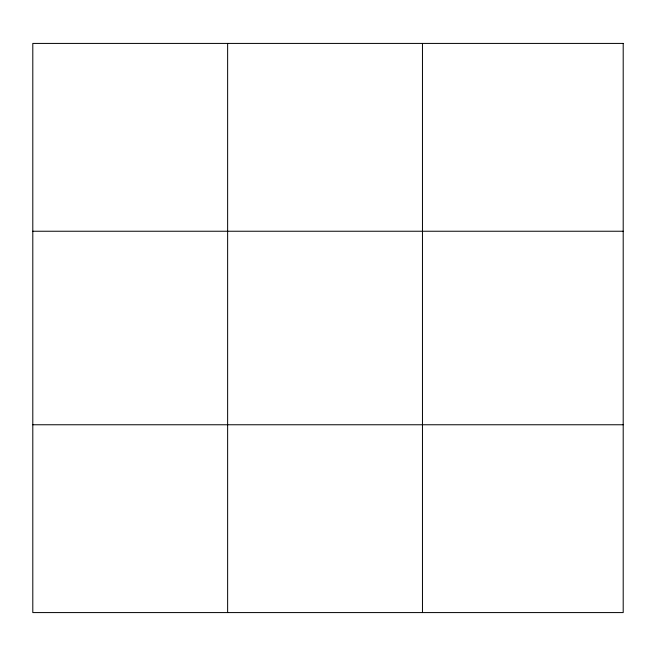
<?xml version="1.0" encoding="UTF-8"?>
<svg xmlns="http://www.w3.org/2000/svg" width="656" height="656" viewBox="0 0 656 656"><rect width="100%" height="100%" fill="white"/><g stroke="black" fill="none" stroke-linecap="round" stroke-linejoin="round"><path stroke-width="0.98" d="M227.632 43.419L227.632 612.581M422.464 43.419L422.464 612.581M32.8 231.24L623.2 231.24M32.8 424.76L623.2 424.76M623.2 43.419L623.2 612.581L32.8 612.581L32.8 43.419L623.2 43.419"/></g></svg>
